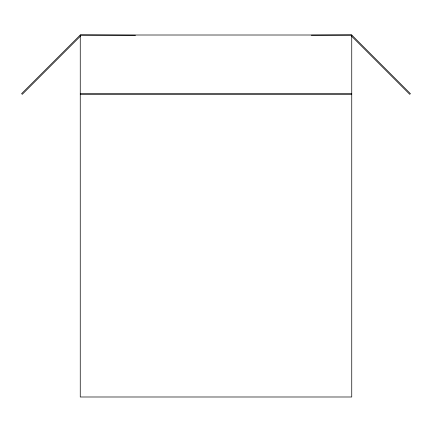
<?xml version="1.0" encoding="UTF-8"?>
<svg xmlns="http://www.w3.org/2000/svg" width="432" height="432" viewBox="0 0 432 432"><rect width="100%" height="100%" fill="white"/><g stroke="black" fill="none" stroke-linecap="round" stroke-linejoin="round"><path stroke-width="0.65" d="M80.444 36.153L22.264 94.333L21.6 93.663L80.255 35.008L351.745 35.008L410.4 93.663L409.736 94.333L351.556 36.153M311.326 35.208L351.745 35.008L351.745 396.992L80.255 396.992L80.255 35.008L135.497 35.278M80.255 93.663L351.745 93.663M80.255 94.333L351.745 94.333"/></g></svg>
